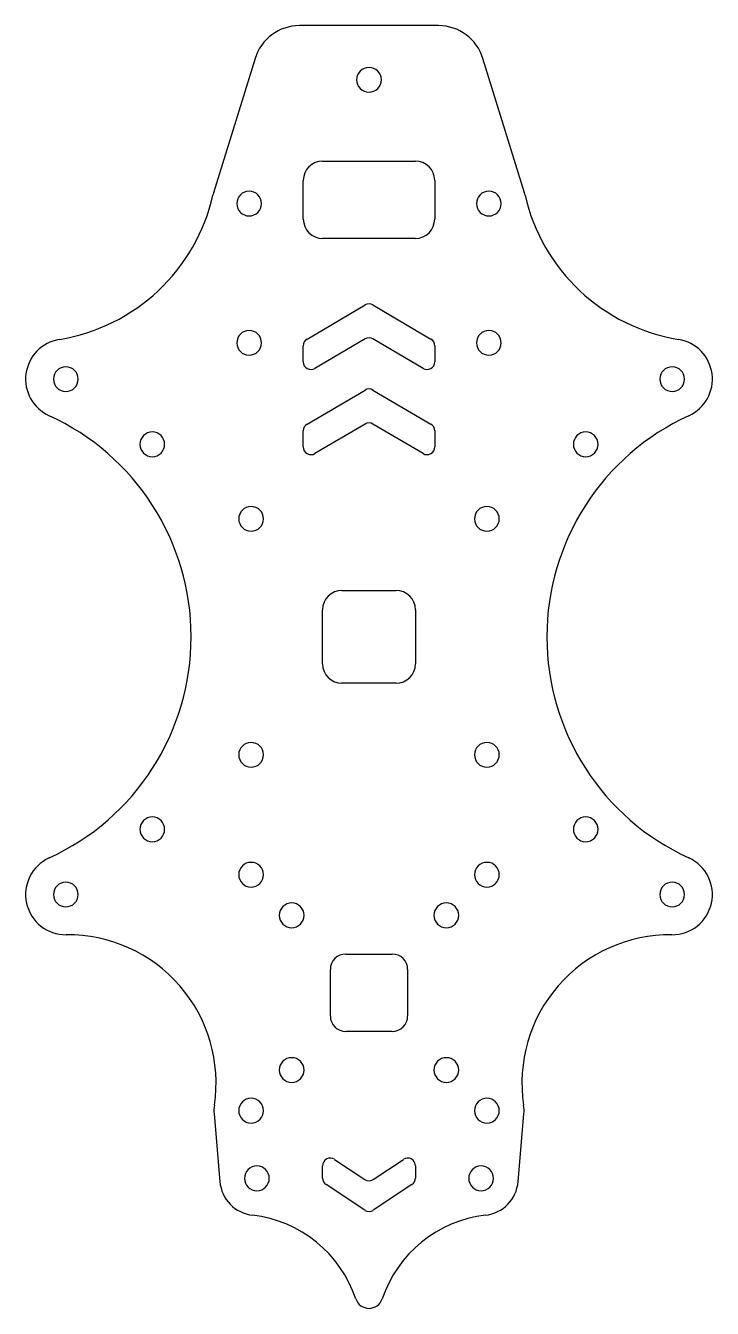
# Model space of a CAD drawing. Header units: millimetres. Extents: x -44 to 44, y -87 to 79.
import ezdxf

# ---------------------------------------------------------------- set-up
doc = ezdxf.new("R2010")
doc.units = ezdxf.units.MM
doc.layers.add('CUT', color=7, linetype='Continuous')

msp = doc.modelspace()

# ---------------------------------------------------------------- linework, layer by layer
at = {"layer": 'CUT'}
for p, q in [((9, 79), (-9, 79)), ((-14.73, 74.77), (-20.09, 57.41)), ((20.09, 57.41), (14.73, 74.77)), ((-6, 61.5), (6, 61.5)), ((-8.5, 54), (-8.5, 59)), ((8.5, 59), (8.5, 54)), ((6, 51.5), (-6, 51.5)), ((-8.01, 38.49), (-0.51, 42.9)), ((0.51, 42.9), (8.01, 38.49)), ((-0.51, 38.5), (-6.99, 34.69)), ((6.99, 34.69), (0.51, 38.5)), ((-8.5, 35.55), (-8.5, 37.63)), ((8.5, 37.63), (8.5, 35.55)), ((-8.01, 27.49), (-0.51, 31.9)), ((0.51, 31.9), (8.01, 27.49)), ((-8.5, 24.55), (-8.5, 26.63)), ((-0.51, 27.5), (-6.99, 23.69)), ((6.99, 23.69), (0.51, 27.5)), ((8.5, 26.63), (8.5, 24.55)), ((-3.5, 6), (3.5, 6)), ((-6, -3.5), (-6, 3.5)), ((6, 3.5), (6, -3.5)), ((3.5, -6), (-3.5, -6)), ((-3, -41), (3, -41)), ((-5, -49), (-5, -43)), ((5, -43), (5, -49)), ((3, -51), (-3, -51)), ((-20.03, -61.66), (-19.28, -70.41)), ((19.28, -70.41), (20.03, -61.66)), ((-4.45, -67.54), (-0.55, -70.13)), ((0.55, -70.13), (4.45, -67.54)), ((-6, -69.96), (-6, -68.37)), ((6, -68.37), (6, -69.96)), ((-0.55, -74.13), (-5.55, -70.8)), ((5.55, -70.8), (0.55, -74.13))]:
    msp.add_line(p, q, dxfattribs=at)
for centre, radius, start, end in [((-9, 73), 6, 90, 162.8559), ((9, 73), 6, 17.1441, 90), ((0, 72), 1.6, 0, 180), ((0, 72), 1.6, 180, 360), ((-6, 59), 2.5, 90, 180), ((6, 59), 2.5, 0, 90), ((-43.98, 62.54), 24.42, -80.7293, -12.9348), ((-15.5, 56), 4.8, 162.8559, 167.0652), ((-15.5, 56), 1.6, 0, 180), ((15.5, 56), 1.6, 0, 180), ((15.5, 56), 4.8, 12.9348, 17.1441), ((43.98, 62.54), 24.42, -167.0652, -99.2707), ((-15.5, 56), 1.6, 180, 360), ((15.5, 56), 1.6, 180, 360), ((-6, 54), 2.5, 180, 270), ((6, 54), 2.5, -90, 0), ((0, 42.04), 1, 59.5345, 120.4655), ((-39.21, 33.31), 5.2, 99.2707, 245.4565), ((-15.5, 38), 1.6, 0, 180), ((-7.5, 37.63), 1, 120.4655, 180), ((0, 37.64), 1, 59.5345, 120.4655), ((7.5, 37.63), 1, 0, 59.5345), ((15.5, 38), 1.6, 0, 180), ((39.21, 33.31), 5.2, -65.4565, 80.7293), ((-15.5, 38), 1.6, 180, 360), ((15.5, 38), 1.6, 180, 360), ((-39.21, 33.31), 1.6, 0, 180), ((-7.5, 35.55), 1, 180, 300.4655), ((7.5, 35.55), 1, -120.4655, 0), ((39.21, 33.31), 1.6, 0, 180), ((-39.21, 33.31), 1.6, 180, 360), ((39.21, 33.31), 1.6, 180, 360), ((0, 31.04), 1, 59.5345, 120.4655), ((-54.42, 0), 31.42, -65.4565, 65.4565), ((54.42, 0), 31.42, -245.4565, -114.5435), ((-7.5, 26.63), 1, 120.4655, 180), ((0, 26.64), 1, 59.5345, 120.4655), ((7.5, 26.63), 1, 0, 59.5345), ((-28.03, 24.88), 1.6, 0, 180), ((-28.03, 24.88), 1.6, 180, 360), ((28.03, 24.88), 1.6, 0, 180), ((28.03, 24.88), 1.6, 180, 360), ((-7.5, 24.55), 1, 180, 300.4655), ((7.5, 24.55), 1, -120.4655, 0), ((-15.25, 15.25), 1.6, 0, 180), ((15.25, 15.25), 1.6, 0, 180), ((-15.25, 15.25), 1.6, 180, 360), ((15.25, 15.25), 1.6, 180, 360), ((-3.5, 3.5), 2.5, 90, 180), ((3.5, 3.5), 2.5, 0, 90), ((-3.5, -3.5), 2.5, 180, 270), ((3.5, -3.5), 2.5, -90, 0), ((-15.25, -15.25), 1.6, 0, 180), ((15.25, -15.25), 1.6, 0, 180), ((-15.25, -15.25), 1.6, 180, 360), ((15.25, -15.25), 1.6, 180, 360), ((-28.03, -24.88), 1.6, 0, 180), ((28.03, -24.88), 1.6, 0, 180), ((-28.03, -24.88), 1.6, 180, 360), ((28.03, -24.88), 1.6, 180, 360), ((-39.21, -33.31), 5.2, 114.5435, 270.5984), ((-15.25, -30.75), 1.6, 0, 180), ((15.25, -30.75), 1.6, 0, 180), ((39.21, -33.31), 5.2, -90.5984, 65.4565), ((-15.25, -30.75), 1.6, 180, 360), ((15.25, -30.75), 1.6, 180, 360), ((-39.21, -33.31), 1.6, 0, 180), ((39.21, -33.31), 1.6, 0, 180), ((-39.21, -33.31), 1.6, 180, 360), ((-10, -36), 1.6, 0, 180), ((10, -36), 1.6, 0, 180), ((39.21, -33.31), 1.6, 180, 360), ((-10, -36), 1.6, 180, 360), ((10, -36), 1.6, 180, 360), ((-38.95, -57.68), 19.17, -8.5741, 90.5984), ((38.95, -57.68), 19.17, -270.5984, -171.4259), ((-3, -43), 2, 90, 180), ((3, -43), 2, 0, 90), ((-3, -49), 2, -180, -90), ((3, -49), 2, -90, 0), ((-10, -56), 1.6, 0, 180), ((10, -56), 1.6, 0, 180), ((-10, -56), 1.6, 180, 360), ((10, -56), 1.6, 180, 360), ((-15.25, -61.25), 1.6, 0, 180), ((15.25, -61.25), 1.6, 0, 180), ((-15.25, -61.25), 4.8, 171.4259, 184.8991), ((-15.25, -61.25), 1.6, 180, 360), ((15.25, -61.25), 1.6, 180, 360), ((15.25, -61.25), 4.8, -4.8991, 8.5741), ((-5, -68.37), 1, 56.3099, 180), ((5, -68.37), 1, 0, 123.6901), ((-14.5, -70), 1.6, 0, 180), ((14.5, -70), 1.6, 0, 180), ((-14.5, -70), 4.8, -175.1009, -96.5421), ((-14.5, -70), 1.6, 180, 360), ((-5, -69.96), 1, -180, -123.6901), ((0, -69.3), 1, -123.6901, -56.3099), ((5, -69.96), 1, -56.3099, 0), ((14.5, -70), 1.6, 180, 360), ((14.5, -70), 4.8, -83.4579, -4.8991), ((0, -73.3), 1, -123.6901, -56.3099), ((-16.87, -90.66), 15.99, 18.538, 83.4579), ((16.87, -90.66), 15.99, 96.5421, 161.462), ((0, -85), 1.8, -161.462, -18.538)]:
    msp.add_arc(centre, radius, start, end, dxfattribs=at)

doc.saveas('drawing.dxf')
